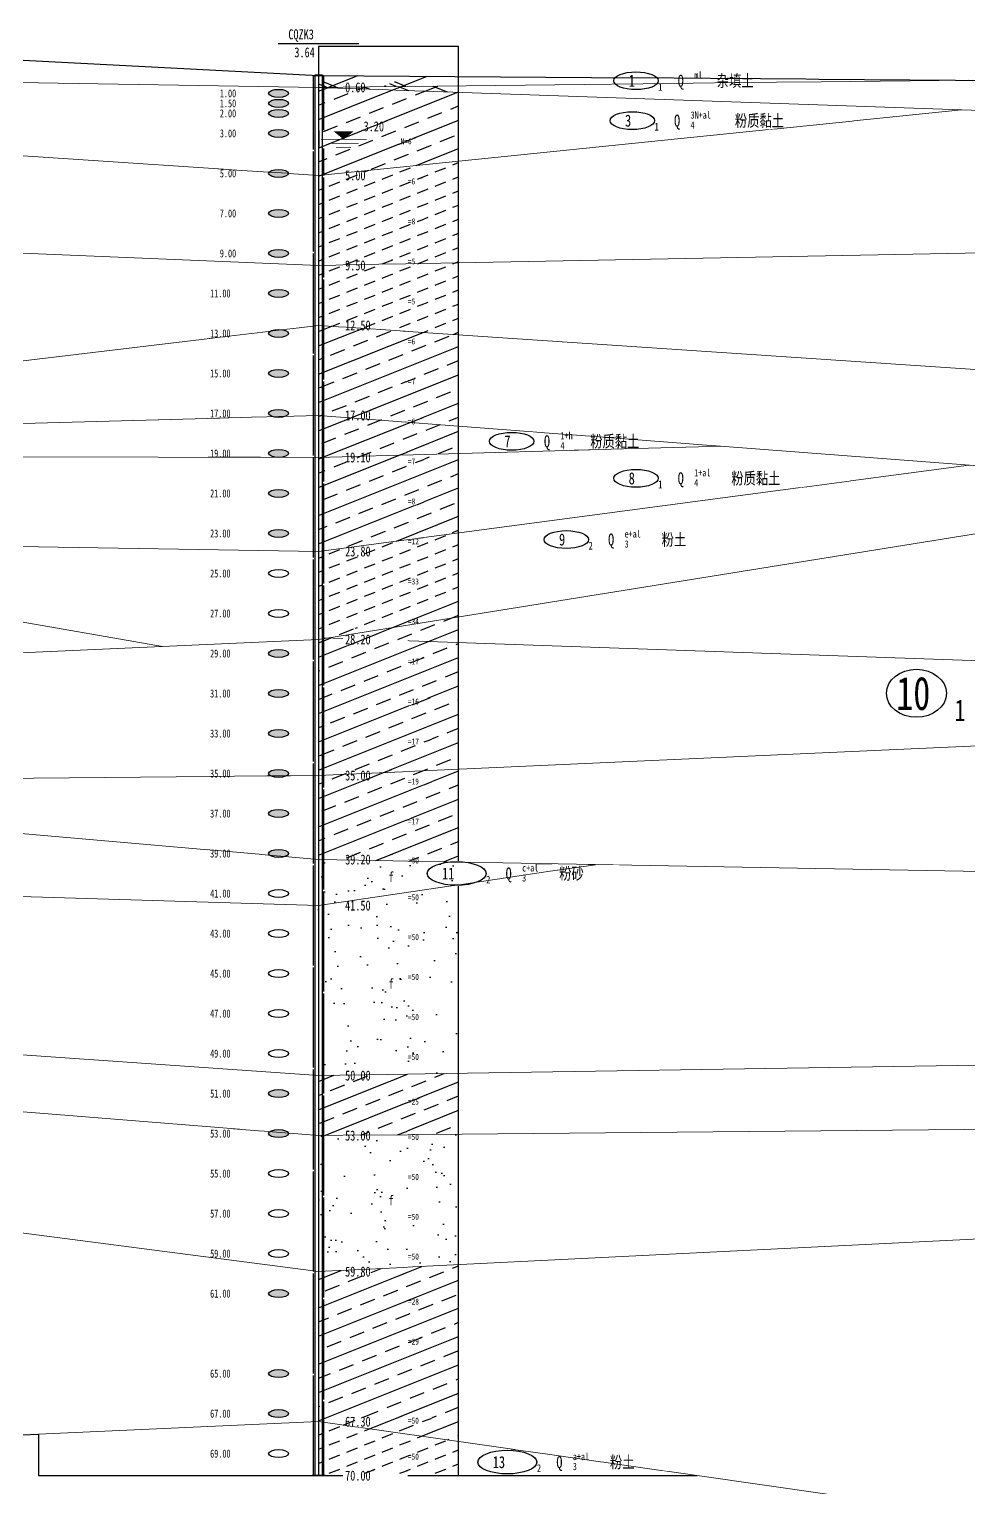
# Model space of a CAD drawing. Header units: millimetres. Extents: x 946 to 3601, y 223 to 2569.
# Drawn here: x 1508.8 to 1555.8, y 526.8 to 599.7 of the extents above; entities that cross this region are included whole.
import ezdxf

# ---------------------------------------------------------------- set-up
doc = ezdxf.new("R2010")
doc.units = ezdxf.units.MM
doc.linetypes.add('sx', pattern=[10, 5, 0, 5, 0])
for name, color, linetype in [('dz-temp', 4, 'Continuous'), ('GiCAD_PouMian', 7, 'Continuous'), ('GICAD_QUYANG', 7, 'Continuous'), ('地质-地层符号', 3, 'Continuous'), ('地质-地面线', 7, 'Continuous'), ('地质-填充花纹', 8, 'Continuous'), ('地质-标贯', 7, 'Continuous'), ('地质-水位线', 5, 'Continuous'), ('地质-钻孔', 7, 'Continuous')]:
    doc.layers.add(name, color=color, linetype=linetype)
doc.layers.add('地质-地层线', color=7, linetype='Continuous', lineweight=15)
doc.layers.add('地质-文字', color=7, linetype='Continuous', lineweight=15)
doc.styles.add('LZ_FONTS_FS', font='', dxfattribs={"width": 0.7})
doc.styles.add('LZ_PMT_LINE', font='', dxfattribs={"height": 2})
doc.styles.add('叠加符号', font='', dxfattribs={"width": 0.7, "height": 2.5})
doc.styles.add('地下水位', font='', dxfattribs={"width": 0.7, "height": 2.5})
doc.styles.add('地层编号', font='', dxfattribs={"width": 0.7, "height": 3})
doc.styles.add('层底标注', font='', dxfattribs={"width": 0.7, "height": 2.5})
doc.styles.add('岩土名称', font='', dxfattribs={"width": 0.7, "height": 3})
doc.styles.add('时代', font='', dxfattribs={"width": 0.7, "height": 3})
doc.styles.add('标贯动探', font='', dxfattribs={"width": 0.7, "height": 1.5})
doc.styles.add('钻孔标注', font='', dxfattribs={"width": 0.7, "height": 2.5})
doc.styles.get('LZ_FONTS_FS').set_extended_font_data('仿宋_GB2312')
doc.styles.get('LZ_PMT_LINE').set_extended_font_data('仿宋_GB2312')
doc.styles.get('叠加符号').set_extended_font_data('仿宋_GB2312')
doc.styles.get('地下水位').set_extended_font_data('仿宋_GB2312')
doc.styles.get('地层编号').set_extended_font_data('仿宋_GB2312')
doc.styles.get('层底标注').set_extended_font_data('仿宋_GB2312')
doc.styles.get('岩土名称').set_extended_font_data('仿宋_GB2312')
doc.styles.get('时代').set_extended_font_data('仿宋_GB2312')
doc.styles.get('标贯动探').set_extended_font_data('仿宋_GB2312')
doc.styles.get('钻孔标注').set_extended_font_data('仿宋_GB2312')
doc.linetypes.add('swx', pattern='A,7,-1.5,["●",LZ_PMT_LINE,S=0.05,R=0,X=0,Y=0],-1.5', length=10)
pattern_1 = [(21.80141, (0, 0), (-1.7677652, 0.7071061), []), (21.80141, (1.75, 0), (-1.7677652, 0.7071061), [0.7615765, -0.4759851])]
pattern_2 = [(17.062863, (0, 0), (2.79036967, 1.248899855), [-5.9751498, 0, -4.4813624, 0, -4.4813624, 0]), (3.01447, (0, 0), (7.2145321, 1.8094251), [-2.978456, 0, -7.7439854, 0, -1.7870735, 0]), (345.966575, (-5.3654, 0), (11.0733864, -1.5019982), [-1.573447, 0, -6.293788, 0, -7.3427527, 0]), (17.06286, (0, 0), (-2.941879, 3.021541), [-3.983433, 0, -4.979292, 0, -4.481362, 0]), (3.01447, (0, 0), (4.858372, 4.093388), [-3.574147, 0, -5.361221, 0, -1.7870735, 0]), (345.7037, (-5.3654, 0), (5.2409553, 1.250378), [-2.088827, 0, -6.788688, 0, -10.444135, 0]), (339.87047, (-5.3654, 0), (6.9800505, 1.196567), [-0.942291, 0, -3.769163, 0, -3.769163, 0]), (17.06286, (0, 0), (6.5425438, 3.7545058), [-1.4937875, 0, -1.4937875, 0, -4.4813624, 0]), (3.01447, (0, 0), (2.716851, 3.980613), [-3.574147, 0, -7.743985, 0, -1.787074, 0]), (345.7037, (-5.3654, 0), (15.682466, 1.374167), [-6.266481, 0, -2.611034, 0, -2.611034, 0]), (339.87047, (-5.3654, 0), (230427.237503, -84451.983463), [-1.187286, 0, -9.894053, 0, -0.94229, 0])]
pattern_3 = [(21.80141, (0, 0), (-0.88388348, 0.3535534), [0.571183, -0.38078866])]

# ---------------------------------------------------------------- blocks, each defined once
blk = doc.blocks.new('shuiweifh')
at = {"color": 7, "linetype": 'swx'}
blk.add_wipeout([(-2.47, -2.24), (2.54, -2.24), (2.54, 2.22), (-2.47, 2.22)], dxfattribs=at).dxf.layer = '地质-水位线'
at = {"color": 7}
blk.add_lwpolyline([(0, 0, 0, 2, 0), (0, 2, 2, 2, 0)], format="xyseb", dxfattribs=at)
for points, const_width in [([(-2.25, 0.02), (2.32, 0.02)], 0.075), ([(-1.5, -1), (1.5, -1)], 0.075), ([(-0.75, -2), (0.75, -2)], 0.05)]:
    blk.add_lwpolyline(points, dxfattribs=dict(at, const_width=const_width))
blk = doc.blocks.new('WipeoutBlock')
at = {"color": 7}
blk.add_wipeout([(0, 0), (0, 1), (1, 1), (1, 0)], dxfattribs=at)
blk = doc.blocks.new('gkqy_yuan.dwg不标1')
at = {"layer": 'GiCAD_PouMian'}
h = blk.add_hatch(color=7, dxfattribs=at)
edge = h.paths.add_edge_path()
edge.add_arc((0, 0), 1, 0, 360)
at = {"layer": 'GICAD_QUYANG', "color": 7}
blk.add_circle((0, 0), 1, dxfattribs=at)
blk = doc.blocks.new('gkqy_rao.dwg不标1')
at = {"layer": 'GICAD_QUYANG', "color": 7}
blk.add_circle((0, 0), 1, dxfattribs=at)

msp = doc.modelspace()

# ---------------------------------------------------------------- linework, layer by layer
at = {"layer": 'dz-temp', "color": 7, "linetype": 'Continuous'}
for p, q in [((1530.288, 598.834), (1523.288, 598.834)), ((1530.288, 527.385), (1530.288, 598.834)), ((1495.288, 528.834), (1509.288, 529.46)), ((1509.288, 529.462), (1509.288, 527.385)), ((1523.288, 527.385), (1530.288, 527.385))]:
    msp.add_line(p, q, dxfattribs=at)
at = {"layer": 'dz-temp', "color": 7}
for p, q in [((1509.288, 527.385), (1523.288, 527.385)), ((1523.288, 527.385), (1542.202, 527.385))]:
    msp.add_line(p, q, dxfattribs=at)
at = {"layer": '地质-地层符号', "color": 7, "linetype": 'Continuous'}
msp.add_ellipse((1553.17, 566.492), major_axis=(-1.5, 0), ratio=0.8, dxfattribs=at)
at = {"layer": '地质-地层线', "color": 7}
for p, q in [((1495.288, 572.334), (1515.485, 568.836)), ((1523.538, 569.261), (1588.538, 567.006)), ((1542.202, 527.385), (1555.788, 525.446))]:
    msp.add_line(p, q, dxfattribs=at)
at = {"layer": '地质-地面线', "color": 7, "linetype": 'Continuous'}
msp.add_line((1495.288, 598.834), (1523.288, 597.385), dxfattribs=at)
at = {"layer": '地质-钻孔', "color": 7, "linetype": 'Continuous'}
for p, q in [((1521.275, 598.985), (1525.302, 598.985)), ((1523.114, 597.415), (1523.463, 597.415)), ((1523.463, 527.385), (1523.114, 527.385))]:
    msp.add_line(p, q, dxfattribs=at)
at = {"layer": '地质-钻孔', "color": 7, "linetype": 'sx'}
for p, q in [((1523.038, 597.385), (1523.538, 597.385)), ((1523.038, 527.385), (1523.038, 597.385)), ((1523.538, 597.385), (1523.538, 527.385)), ((1523.613, 527.385), (1522.963, 527.385)), ((1522.963, 527.385), (1523.038, 527.385)), ((1523.538, 527.385), (1523.613, 527.385))]:
    msp.add_line(p, q, dxfattribs=at)

# ---------------------------------------------------------------- block references
at = {"linetype": 'Continuous'}
for p, xscale, yscale in [((1537.938, 596.575), 3.101081073709065, 1.025297296822901), ((1524.513, 596.495), 2.621621580381725, 0.5556756756756659), ((1518.251, 595.245), 2.137297264305244, 0.4605405405405509), ((1537.756, 594.582), 3.101081073709065, 1.025297296822901), ((1518.251, 594.245), 2.137297264305244, 0.4605405405405509), ((1518.251, 592.245), 2.137297264305244, 0.4605405405405509), ((1524.513, 592.095), 2.621621580381725, 0.5556756756756659), ((1527.651, 591.895), 0.9264864741146084, 0.3654054054054359), ((1518.251, 590.245), 2.137297264305244, 0.4605405405405509), ((1527.651, 589.895), 0.9264864741146084, 0.3654054054054359), ((1518.251, 588.245), 2.137297264305244, 0.4605405405405509), ((1524.513, 587.595), 2.621621580381725, 0.5556756756756659), ((1527.651, 587.895), 0.9264864741146084, 0.3589189189189528), ((1517.766, 586.245), 2.621621580381725, 0.4605405405405509), ((1527.651, 585.895), 0.9264864741146084, 0.3589189189189528), ((1517.766, 584.245), 2.621621580381725, 0.4605405405405509), ((1527.651, 583.895), 0.9264864741146084, 0.3654054054054359), ((1517.766, 582.245), 2.621621580381725, 0.4605405405405509), ((1527.651, 581.895), 0.9264864741146084, 0.3589189189189528), ((1517.766, 580.245), 2.621621580381725, 0.4605405405405509), ((1527.651, 579.895), 0.9264864741146084, 0.3654054054054359), ((1531.725, 578.606), 2.426486484114503, 0.9705945936458011), ((1517.766, 578.245), 2.621621580381725, 0.4605405405405509), ((1527.651, 577.895), 0.9264864741146084, 0.3589189189189528), ((1537.938, 576.7), 3.101081073709065, 1.025297296822901), ((1517.766, 576.245), 2.621621580381725, 0.4605405405405509), ((1527.651, 575.895), 0.9264864741146084, 0.3654054054054359), ((1517.766, 574.245), 2.621621580381725, 0.4605405405405509), ((1534.456, 573.639), 3.101081073709065, 1.025297296822901), ((1527.651, 573.895), 1.289729711171685, 0.3589189189189528), ((1517.766, 572.245), 2.621621580381725, 0.4605405405405509), ((1527.651, 571.895), 1.289729711171685, 0.3654054054054359), ((1517.766, 570.245), 2.621621580381725, 0.4605405405405509), ((1527.651, 569.895), 1.289729711171685, 0.3654054054054359), ((1517.766, 568.245), 2.621621580381725, 0.4605405405405509), ((1517.766, 566.245), 2.621621580381725, 0.4605405405405509), ((1527.651, 565.895), 1.289729711171685, 0.3654054054054359), ((1517.766, 564.245), 2.621621580381725, 0.4605405405405509), ((1527.651, 563.895), 1.289729711171685, 0.3589189189189528), ((1517.766, 562.245), 2.621621580381725, 0.4605405405405509), ((1527.651, 561.895), 1.289729711171685, 0.3654054054054359), ((1517.766, 560.245), 2.621621580381725, 0.4605405405405509), ((1527.651, 559.895), 1.289729711171685, 0.3589189189189528), ((1517.766, 558.245), 2.621621580381725, 0.4605405405405509), ((1527.651, 557.945), 1.289729711171685, 0.3654054054054359), ((1517.766, 556.245), 2.621621580381725, 0.4605405405405509), ((1527.651, 556.105), 1.289729711171685, 0.3654054054054359), ((1517.766, 554.245), 2.621621580381725, 0.4605405405405509), ((1527.651, 554.115), 1.289729711171685, 0.3654054054054359), ((1517.766, 552.245), 2.621621580381725, 0.4605405405405509), ((1527.651, 552.125), 1.289729711171685, 0.3654054054054359), ((1517.766, 550.245), 2.621621580381725, 0.4605405405405509), ((1527.651, 550.115), 1.289729711171685, 0.3654054054054359), ((1517.766, 548.245), 2.621621580381725, 0.4605405405405509), ((1527.651, 548.125), 1.289729711171685, 0.3654054054054359), ((1524.513, 547.095), 3.227026975477156, 0.5556756756756659), ((1517.766, 546.245), 2.621621580381725, 0.4605405405405509), ((1527.651, 545.895), 1.289729711171685, 0.3589189189189528), ((1517.766, 544.245), 2.621621580381725, 0.4605405405405509), ((1527.651, 544.125), 1.289729711171685, 0.3654054054054359), ((1517.766, 542.245), 2.621621580381725, 0.4605405405405509), ((1527.651, 542.125), 1.289729711171685, 0.3654054054054359), ((1517.766, 540.245), 2.621621580381725, 0.4605405405405509), ((1527.651, 540.135), 1.289729711171685, 0.3654054054054359), ((1517.766, 538.245), 2.621621580381725, 0.4605405405405509), ((1527.651, 538.145), 1.289729711171685, 0.3654054054054359), ((1517.766, 536.245), 2.621621580381725, 0.4605405405405509), ((1527.651, 535.895), 1.289729711171685, 0.3654054054054359), ((1527.651, 533.895), 1.289729711171685, 0.3654054054054359), ((1517.766, 532.245), 2.621621580381725, 0.4605405405405509), ((1517.766, 530.245), 2.621621580381725, 0.4605405405405509), ((1527.651, 529.945), 1.289729711171685, 0.3654054054054359), ((1517.766, 528.245), 2.621621580381725, 0.4605405405405509), ((1527.651, 528.145), 1.289729711171685, 0.3654054054054359)]:
    msp.add_blockref('WipeoutBlock', p, dxfattribs=dict(at, xscale=xscale, yscale=yscale))

# ---------------------------------------------------------------- texts
at = {"layer": '地质-地层符号', "color": 7, "linetype": 'Continuous', "style": '地层编号', "width": 0.75}
for s, height, p in [('10', 1.6662, (1552.162, 565.659)), ('1', 1.083, (1555.072, 565.103))]:
    msp.add_text(s, height=height, dxfattribs=at).set_placement(p)
at = {"layer": '地质-钻孔', "color": 7, "linetype": 'Continuous', "style": '钻孔标注', "width": 0.75}
for s, p in [('CQZK3', (1521.775, 599.185)), ('3.64', (1522.077, 598.285))]:
    msp.add_text(s, height=0.5, dxfattribs=at).set_placement(p)

# ---------------------------------------------------------------- next in the draw order: hatches: boundary and pattern name
at = {"layer": '地质-填充花纹', "linetype": 'Continuous'}
h = msp.add_hatch(dxfattribs=at)
h.set_pattern_fill('GKZTT', color=256, scale=0.25, style=0, pattern_type=2)
h.set_pattern_definition([(21.80141, (0, 0), (-1.767767, 0.7071068), []), (158.19859, (0.625, -0.1), (-3.535534, -1.4142136), [0.9519716, -2.855915]), (158.19859, (0.375, -0.2), (-3.535534, -1.4142136), [0.9519716, -2.855915]), (158.19859, (0.125, -0.3), (-3.535534, -1.4142136), [0.9519716, -2.855915]), (158.19859, (4.125, -0.1), (-3.535534, -1.4142136), [0.9519716, -2.855915]), (158.19859, (3.875, -0.2), (-3.535534, -1.4142136), [0.9519716, -2.855915]), (158.19859, (3.625, -0.3), (-3.535534, -1.4142136), [0.9519716, -2.855915])])
h.paths.add_polyline_path([(1530.288, 597.334), (1530.288, 596.863), (1523.288, 596.785), (1523.288, 597.385)])
h = msp.add_hatch(dxfattribs=at)
h.set_pattern_fill('GKSTT', color=256, scale=0.25, style=0, pattern_type=2)
h.set_pattern_definition([(21.80141, (0, 0), (-0.88388348, 0.3535534), []), (158.19859, (0, 0), (-0.88388348, -0.3535534), [])])
h.paths.add_polyline_path([(1530.288, 596.54), (1523.288, 596.785), (1530.288, 596.863)])
h = msp.add_hatch(dxfattribs=at)
h.set_pattern_fill('GKFT', color=256, scale=0.25, style=0, pattern_type=2)
h.set_pattern_definition(pattern_3)
h.paths.add_polyline_path([(1530.288, 588.017), (1523.288, 587.885), (1523.288, 592.385), (1530.288, 593.098)])

# ---------------------------------------------------------------- next in the draw order: linework, layer by layer
at = {"layer": '地质-地层符号', "color": 7, "linetype": 'Continuous'}
for centre in [(1539.151, 597.115), (1538.969, 595.122), (1532.938, 579.091), (1539.151, 577.24), (1535.669, 574.179)]:
    msp.add_ellipse(centre, major_axis=(-1.113, 0), ratio=0.4, dxfattribs=at)
at = {"layer": '地质-地层线', "color": 7}
for p, q in [((1523.288, 587.885), (1588.288, 589.106)), ((1523.288, 547.385), (1588.288, 548.406))]:
    msp.add_line(p, q, dxfattribs=at)

# ---------------------------------------------------------------- next in the draw order: block references
at = {"linetype": 'Continuous'}
for p, xscale, yscale in [((1541.137, 596.672), 1.723913489264487, 0.918486486486545), ((1520.688, 595.245, 0), 1.200000009999894, 0.4800000039999577), ((1540.954, 594.678), 2.770054011989214, 0.9262702702702701), ((1520.688, 594.245, 0), 1.200000009999894, 0.4800000039999577), ((1520.688, 592.245, 0), 1.200000009999894, 0.4800000039999577), ((1520.688, 590.245, 0), 1.200000009999894, 0.4800000039999577), ((1520.688, 588.245, 0), 1.200000009999894, 0.4800000039999577), ((1520.688, 586.245, 0), 1.200000009999894, 0.4800000039999577), ((1524.513, 584.595), 3.227026975477156, 0.5556756756756659), ((1520.688, 584.245, 0), 1.200000009999894, 0.4800000039999577), ((1520.688, 582.245, 0), 1.200000009999894, 0.4800000039999577), ((1520.688, 580.245, 0), 1.200000009999894, 0.4800000039999577), ((1524.513, 580.095), 3.227026975477156, 0.5556756756756659), ((1534.451, 578.648), 2.072626996839472, 0.918486486486545), ((1520.688, 578.245, 0), 1.200000009999894, 0.4800000039999577), ((1524.513, 577.995), 3.227026975477156, 0.5556756756756659), ((1541.137, 576.797), 2.421340504414457, 0.918486486486545), ((1520.688, 576.245, 0), 1.200000009999894, 0.4800000039999577), ((1520.688, 574.245, 0), 1.200000009999894, 0.4800000039999577), ((1537.655, 573.735), 2.421340504414457, 0.918486486486545), ((1524.513, 573.295), 3.227026975477156, 0.5556756756756659), ((1520.688, 572.245, 0), 1.200000009999894, 0.4800000039999577), ((1520.688, 570.245, 0), 1.200000009999894, 0.4800000039999577), ((1524.513, 568.895), 3.227026975477156, 0.5556756756756659), ((1520.688, 568.245, 0), 1.200000009999894, 0.4800000039999577), ((1527.651, 567.895), 1.289729711171685, 0.3589189189189528), ((1520.688, 566.245, 0), 1.200000009999894, 0.4800000039999577), ((1520.688, 564.245, 0), 1.200000009999894, 0.4800000039999577), ((1520.688, 562.245, 0), 1.200000009999894, 0.4800000039999577), ((1524.513, 562.095), 3.227026975477156, 0.5556756756756659), ((1520.688, 560.245, 0), 1.200000009999894, 0.4800000039999577), ((1520.688, 558.245, 0), 1.200000009999894, 0.4800000039999577), ((1524.513, 557.895), 3.227026975477156, 0.5556756756756659), ((1528.609, 556.854), 3.827567547823446, 1.261189183291645), ((1520.688, 556.245, 0), 1.200000009999894, 0.4800000039999577), ((1524.513, 555.595), 3.227026975477156, 0.5556756756756659), ((1520.688, 554.245, 0), 1.200000009999894, 0.4800000039999577), ((1520.688, 552.245, 0), 1.200000009999894, 0.4800000039999577), ((1526.688, 551.682), 1.064864864864785, 0.5448648648648304), ((1520.688, 550.245, 0), 1.200000009999894, 0.4800000039999577), ((1520.688, 548.245, 0), 1.200000009999894, 0.4800000039999577), ((1520.688, 546.245, 0), 1.200000009999894, 0.4800000039999577), ((1520.688, 544.245, 0), 1.200000009999894, 0.4800000039999577), ((1524.513, 544.095), 3.227026975477156, 0.5556756756756659), ((1520.688, 542.245, 0), 1.200000009999894, 0.4800000039999577), ((1526.688, 540.849), 1.064864864864785, 0.5448648648648304), ((1520.688, 540.245, 0), 1.200000009999894, 0.4800000039999577), ((1520.688, 538.245, 0), 1.200000009999894, 0.4800000039999577), ((1524.513, 537.295), 3.227026975477156, 0.5556756756756659), ((1520.688, 536.245, 0), 1.200000009999894, 0.4800000039999577), ((1520.688, 532.245, 0), 1.200000009999894, 0.4800000039999577), ((1520.688, 530.245, 0), 1.200000009999894, 0.4800000039999577), ((1524.513, 529.795), 3.227026975477156, 0.5556756756756659), ((1520.688, 528.245, 0), 1.200000009999894, 0.4800000039999577), ((1531.145, 527.43), 3.827567547823446, 1.261189183291645), ((1524.513, 527.095), 3.227026975477156, 0.5556756756756659)]:
    msp.add_blockref('WipeoutBlock', p, dxfattribs=dict(at, xscale=xscale, yscale=yscale))
at = {"layer": '地质-水位线', "color": 7, "linetype": 'swx', "xscale": 0.5, "yscale": 0.2}
msp.add_blockref('shuiweifh', (1524.538, 594.185), dxfattribs=at)

# ---------------------------------------------------------------- next in the draw order: texts
at = {"color": 7, "linetype": 'Continuous', "style": 'LZ_FONTS_FS', "width": 0.75}
for s, p in [('3.00', (1518.351, 594.285)), ('5.00', (1518.351, 592.285)), ('7.00', (1518.351, 590.285)), ('9.00', (1518.351, 588.285)), ('11.00', (1517.866, 586.285)), ('13.00', (1517.866, 584.285)), ('15.00', (1517.866, 582.285)), ('17.00', (1517.866, 580.285)), ('19.00', (1517.866, 578.285)), ('21.00', (1517.866, 576.285)), ('23.00', (1517.866, 574.285)), ('25.00', (1517.866, 572.285)), ('27.00', (1517.866, 570.285)), ('29.00', (1517.866, 568.285)), ('31.00', (1517.866, 566.285)), ('33.00', (1517.866, 564.285)), ('35.00', (1517.866, 562.285)), ('37.00', (1517.866, 560.285)), ('39.00', (1517.866, 558.285)), ('41.00', (1517.866, 556.285)), ('43.00', (1517.866, 554.285)), ('45.00', (1517.866, 552.285)), ('47.00', (1517.866, 550.285)), ('49.00', (1517.866, 548.285)), ('51.00', (1517.866, 546.285)), ('53.00', (1517.866, 544.285)), ('55.00', (1517.866, 542.285)), ('57.00', (1517.866, 540.285)), ('59.00', (1517.866, 538.285)), ('61.00', (1517.866, 536.285)), ('65.00', (1517.866, 532.285)), ('67.00', (1517.866, 530.285)), ('69.00', (1517.866, 528.285))]:
    msp.add_text(s, height=0.4, dxfattribs=at).set_placement(p)
at = {"layer": '地质-地层符号', "color": 7, "linetype": 'Continuous', "style": '地层编号', "width": 0.75}
for s, height, p in [('1', 0.6, (1538.788, 596.815)), ('1', 0.39, (1540.265, 596.615)), ('3', 0.6, (1538.606, 594.822)), ('1', 0.39, (1540.082, 594.622)), ('7', 0.6, (1532.575, 578.791)), ('8', 0.6, (1538.788, 576.94)), ('1', 0.39, (1540.265, 576.74)), ('9', 0.6, (1535.306, 573.879)), ('2', 0.39, (1536.782, 573.679))]:
    msp.add_text(s, height=height, dxfattribs=at).set_placement(p)
at = {"layer": '地质-文字', "color": 7, "linetype": 'Continuous', "style": '层底标注', "width": 0.75}
for s, p in [('0.60', (1524.613, 596.535)), ('5.00', (1524.613, 592.135)), ('9.50', (1524.613, 587.635)), ('50.00', (1524.613, 547.135))]:
    msp.add_text(s, height=0.5, dxfattribs=at).set_placement(p)
at = {"layer": '地质-标贯', "color": 7, "linetype": 'Continuous', "style": '标贯动探', "width": 0.75}
for s, p in [('=6', (1527.751, 591.935)), ('=8', (1527.751, 589.935)), ('=5', (1527.751, 587.935)), ('=5', (1527.751, 585.935)), ('=7', (1527.751, 581.935)), ('=8', (1527.751, 575.935)), ('=33', (1527.751, 571.935)), ('=34', (1527.751, 569.935)), ('=16', (1527.751, 565.935)), ('=17', (1527.751, 563.935)), ('=17', (1527.751, 559.935)), ('=50', (1527.751, 554.155)), ('=50', (1527.751, 550.155)), ('=50', (1527.751, 548.165)), ('=25', (1527.751, 545.935)), ('=50', (1527.751, 542.165)), ('=50', (1527.751, 540.175)), ('=28', (1527.751, 535.935)), ('=29', (1527.751, 533.935)), ('=50', (1527.751, 528.185))]:
    msp.add_text(s, height=0.3, dxfattribs=at).set_placement(p)

# ---------------------------------------------------------------- next in the draw order: hatches: boundary and pattern name
at = {"layer": '地质-填充花纹', "linetype": 'Continuous'}
h = msp.add_hatch(dxfattribs=at)
h.set_pattern_fill('GKFT', color=256, scale=0.25, style=0, pattern_type=2)
h.set_pattern_definition(pattern_3)
h.paths.add_polyline_path([(1530.288, 584.414), (1523.288, 584.885), (1523.288, 587.885), (1530.288, 588.017)])
h = msp.add_hatch(dxfattribs=at)
h.set_pattern_fill('GLYNT', color=256, scale=0.25, style=0, pattern_type=2)
h.set_pattern_definition(pattern_1)
h.paths.add_polyline_path([(1530.288, 584.414), (1530.288, 579.849), (1523.288, 580.385), (1523.288, 584.885)])
h = msp.add_hatch(dxfattribs=at)
h.set_pattern_fill('GLYNT', color=256, scale=0.25, style=0, pattern_type=2)
h.set_pattern_definition(pattern_1)
h.paths.add_polyline_path([(1530.288, 579.849), (1530.288, 578.481), (1523.288, 578.285), (1523.288, 580.385)])
h = msp.add_hatch(dxfattribs=at)
h.set_pattern_fill('GLYNT', color=256, scale=0.25, style=0, pattern_type=2)
h.set_pattern_definition(pattern_1)
h.paths.add_polyline_path([(1530.288, 574.514), (1523.288, 573.585), (1523.288, 578.285), (1530.288, 578.481)])
h = msp.add_hatch(dxfattribs=at)
h.set_pattern_fill('GKFT', color=256, scale=0.25, style=0, pattern_type=2)
h.set_pattern_definition(pattern_3)
h.paths.add_polyline_path([(1530.288, 571.32), (1523.288, 569.185), (1523.288, 573.585), (1530.288, 574.514)])
h = msp.add_hatch(dxfattribs=at)
h.set_pattern_fill('GLYNT', color=256, scale=0.25, style=0, pattern_type=2)
h.set_pattern_definition(pattern_1)
h.paths.add_polyline_path([(1530.288, 562.7), (1523.288, 562.385), (1523.288, 569.185), (1530.288, 571.32)])
h = msp.add_hatch(dxfattribs=at)
h.set_pattern_fill('GLYNT', color=256, scale=0.25, style=0, pattern_type=2)
h.set_pattern_definition(pattern_1)
h.paths.add_polyline_path([(1530.288, 558.058), (1523.288, 558.185), (1523.288, 562.385), (1530.288, 562.7)])
h = msp.add_hatch(dxfattribs=at)
h.set_pattern_fill('GLYNT', color=256, scale=0.25, style=0, pattern_type=2)
h.set_pattern_definition(pattern_1)
h.paths.add_polyline_path([(1530.288, 544.452), (1523.288, 544.385), (1523.288, 547.385), (1530.288, 547.495)])
h = msp.add_hatch(dxfattribs=at)
h.set_pattern_fill('GLXS', color=256, scale=0.25, style=0, pattern_type=2)
h.set_pattern_definition(pattern_2)
h.paths.add_polyline_path([(1530.288, 537.932), (1523.288, 537.585), (1523.288, 544.385), (1530.288, 544.452)])
h = msp.add_hatch(dxfattribs=at)
h.set_pattern_fill('GLYNT', color=256, scale=0.25, style=0, pattern_type=2)
h.set_pattern_definition(pattern_1)
h.paths.add_polyline_path([(1530.288, 529.086), (1523.288, 530.085), (1523.288, 537.585), (1530.288, 537.932)])
h = msp.add_hatch(dxfattribs=at)
h.set_pattern_fill('GKFT', color=256, scale=0.25, style=0, pattern_type=2)
h.set_pattern_definition(pattern_3)
h.paths.add_polyline_path([(1530.288, 529.086), (1530.288, 527.385), (1523.288, 527.385), (1523.288, 530.085)])

# ---------------------------------------------------------------- next in the draw order: linework, layer by layer
at = {"layer": 'dz-temp', "color": 7, "linetype": 'Continuous'}
msp.add_line((1523.288, 598.834), (1523.288, 527.385), dxfattribs=at)
at = {"layer": '地质-地层符号', "color": 7, "linetype": 'Continuous'}
for centre in [(1530.186, 557.485), (1532.721, 528.06)]:
    msp.add_ellipse(centre, major_axis=(-1.476, 0), ratio=0.4, dxfattribs=at)
at = {"layer": '地质-地层线', "color": 7}
for p, q in [((1495.288, 594.234), (1523.288, 592.385)), ((1495.288, 589.034), (1523.288, 587.885)), ((1495.288, 581.534), (1523.288, 584.885)), ((1523.288, 584.885), (1588.288, 580.506)), ((1495.288, 579.634), (1523.288, 580.385)), ((1495.288, 578.334), (1523.288, 578.285)), ((1495.288, 574.034), (1523.288, 573.585)), ((1495.288, 567.934), (1523.288, 569.185)), ((1523.288, 562.385), (1588.288, 565.306)), ((1495.288, 562.134), (1523.288, 562.385)), ((1495.288, 560.634), (1523.288, 558.185)), ((1495.288, 556.734), (1523.288, 555.885)), ((1495.288, 549.334), (1523.288, 547.385)), ((1495.288, 546.634), (1523.288, 544.385)), ((1523.288, 544.385), (1588.288, 545.006)), ((1495.288, 541.234), (1523.288, 537.585)), ((1523.288, 537.585), (1588.288, 540.806)), ((1509.288, 529.46), (1523.288, 530.085))]:
    msp.add_line(p, q, dxfattribs=at)
at = {"layer": '地质-钻孔', "color": 7, "linetype": 'Continuous'}
for p, q in [((1523.114, 527.385), (1523.114, 597.415)), ((1523.463, 597.415), (1523.463, 527.385))]:
    msp.add_line(p, q, dxfattribs=at)

# ---------------------------------------------------------------- next in the draw order: block references
at = {"linetype": 'Continuous'}
for p, xscale, yscale in [((1543.09, 596.678), 4.558918844686969, 0.8810810810811565), ((1518.251, 595.745), 2.137297264305244, 0.4605405405405509), ((1525.438, 594.545), 2.621621580381725, 0.5556756756756659), ((1543.997, 594.678), 6.011891792915958, 0.8778378378378694), ((1536.768, 578.648), 6.011891792915958, 0.8778378378378694), ((1543.816, 576.797), 6.011891792915958, 0.8778378378378694), ((1540.334, 573.735), 3.105945896457979, 0.8778378378378694), ((1532.535, 557.041), 2.421340504414457, 0.918486486486545), ((1526.688, 557.022), 1.064864864864785, 0.5448648648648304), ((1535.07, 527.616), 2.421340504414457, 0.918486486486545)]:
    msp.add_blockref('WipeoutBlock', p, dxfattribs=dict(at, xscale=xscale, yscale=yscale))
at = {"color": 7, "linetype": 'Continuous', "xscale": 0.5, "yscale": 0.2}
for name, p in [('gkqy_yuan.dwg不标1', (1521.288, 594.485)), ('gkqy_yuan.dwg不标1', (1521.288, 592.485)), ('gkqy_yuan.dwg不标1', (1521.288, 590.485)), ('gkqy_yuan.dwg不标1', (1521.288, 588.485)), ('gkqy_yuan.dwg不标1', (1521.288, 586.485)), ('gkqy_yuan.dwg不标1', (1521.288, 584.485)), ('gkqy_yuan.dwg不标1', (1521.288, 582.485)), ('gkqy_yuan.dwg不标1', (1521.288, 580.485)), ('gkqy_yuan.dwg不标1', (1521.288, 578.485)), ('gkqy_yuan.dwg不标1', (1521.288, 576.485)), ('gkqy_yuan.dwg不标1', (1521.288, 574.485)), ('gkqy_rao.dwg不标1', (1521.288, 572.485)), ('gkqy_rao.dwg不标1', (1521.288, 570.485)), ('gkqy_yuan.dwg不标1', (1521.288, 568.485)), ('gkqy_yuan.dwg不标1', (1521.288, 566.485)), ('gkqy_yuan.dwg不标1', (1521.288, 564.485)), ('gkqy_yuan.dwg不标1', (1521.288, 562.485)), ('gkqy_yuan.dwg不标1', (1521.288, 560.485)), ('gkqy_yuan.dwg不标1', (1521.288, 558.485)), ('gkqy_rao.dwg不标1', (1521.288, 556.485)), ('gkqy_rao.dwg不标1', (1521.288, 554.485)), ('gkqy_rao.dwg不标1', (1521.288, 552.485)), ('gkqy_rao.dwg不标1', (1521.288, 550.485)), ('gkqy_rao.dwg不标1', (1521.288, 548.485)), ('gkqy_yuan.dwg不标1', (1521.288, 546.485)), ('gkqy_yuan.dwg不标1', (1521.288, 544.485)), ('gkqy_rao.dwg不标1', (1521.288, 542.485)), ('gkqy_rao.dwg不标1', (1521.288, 540.485)), ('gkqy_rao.dwg不标1', (1521.288, 538.485)), ('gkqy_yuan.dwg不标1', (1521.288, 536.485)), ('gkqy_yuan.dwg不标1', (1521.288, 532.485)), ('gkqy_yuan.dwg不标1', (1521.288, 530.485)), ('gkqy_rao.dwg不标1', (1521.288, 528.485))]:
    msp.add_blockref(name, p, dxfattribs=at)

# ---------------------------------------------------------------- next in the draw order: texts
at = {"layer": '地质-地层符号', "color": 7, "linetype": 'Continuous', "width": 0.75}
for s, height, style, p in [('Q', 0.6, '时代', (1541.237, 596.815)), ('ml', 0.36, '时代', (1542.063, 597.215)), ('Q', 0.6, '时代', (1541.054, 594.822)), ('3N+al', 0.36, '时代', (1541.881, 595.222)), ('4', 0.36, '时代', (1541.881, 594.722)), ('Q', 0.6, '时代', (1534.551, 578.791)), ('4', 0.36, '时代', (1535.378, 578.691)), ('1+h', 0.36, '时代', (1535.378, 579.191)), ('Q', 0.6, '时代', (1541.237, 576.94)), ('1+al', 0.36, '时代', (1542.063, 577.34)), ('4', 0.36, '时代', (1542.063, 576.84)), ('e+al', 0.36, '时代', (1538.581, 574.279)), ('Q', 0.6, '时代', (1537.755, 573.879)), ('3', 0.36, '时代', (1538.581, 573.779)), ('11', 0.6, '地层编号', (1529.459, 557.185)), ('2', 0.39, '地层编号', (1531.662, 556.985)), ('13', 0.6, '地层编号', (1531.995, 527.76)), ('2', 0.39, '地层编号', (1534.198, 527.56))]:
    msp.add_text(s, height=height, dxfattribs=dict(at, style=style)).set_placement(p)
at = {"layer": '地质-填充花纹', "linetype": 'Continuous', "style": '叠加符号', "width": 0.75}
for p in [(1526.788, 551.722), (1526.788, 540.889)]:
    msp.add_text('f', height=0.5, dxfattribs=at).set_placement(p)
at = {"layer": '地质-文字', "color": 7, "linetype": 'Continuous', "style": '层底标注', "width": 0.75}
for s, p in [('12.50', (1524.613, 584.635)), ('17.00', (1524.613, 580.135)), ('19.10', (1524.613, 578.035)), ('23.80', (1524.613, 573.335)), ('28.20', (1524.613, 568.935)), ('35.00', (1524.613, 562.135)), ('39.20', (1524.613, 557.935)), ('41.50', (1524.613, 555.635)), ('53.00', (1524.613, 544.135)), ('59.80', (1524.613, 537.335)), ('67.30', (1524.613, 529.835)), ('70.00', (1524.613, 527.135))]:
    msp.add_text(s, height=0.5, dxfattribs=at).set_placement(p)
at = {"layer": '地质-标贯', "color": 7, "linetype": 'Continuous', "style": '标贯动探', "width": 0.75}
for s, p in [('=6', (1527.751, 583.935)), ('=6', (1527.751, 579.935)), ('=7', (1527.751, 577.935)), ('=12', (1527.751, 573.935)), ('=17', (1527.751, 567.935)), ('=19', (1527.751, 561.935)), ('=50', (1527.751, 557.985)), ('=50', (1527.751, 556.145)), ('=50', (1527.751, 552.165)), ('=50', (1527.751, 544.165)), ('=50', (1527.751, 538.185)), ('=50', (1527.751, 529.985))]:
    msp.add_text(s, height=0.3, dxfattribs=at).set_placement(p)

# ---------------------------------------------------------------- next in the draw order: hatches: boundary and pattern name
at = {"layer": '地质-填充花纹', "linetype": 'Continuous'}
h = msp.add_hatch(dxfattribs=at)
h.set_pattern_fill('GLXS', color=256, scale=0.25, style=0, pattern_type=2)
h.set_pattern_definition(pattern_2)
h.paths.add_polyline_path([(1530.288, 558.058), (1530.288, 556.921), (1523.288, 555.885), (1523.288, 558.185)])
h = msp.add_hatch(dxfattribs=at)
h.set_pattern_fill('GLXS', color=256, scale=0.25, style=0, pattern_type=2)
h.set_pattern_definition(pattern_2)
h.paths.add_polyline_path([(1530.288, 547.495), (1523.288, 547.385), (1523.288, 555.885), (1530.288, 556.921)])

# ---------------------------------------------------------------- next in the draw order: linework, layer by layer
at = {"layer": '地质-地层线', "color": 7}
for p, q in [((1523.288, 596.785), (1555.788, 597.146)), ((1523.288, 580.385), (1588.288, 575.406)), ((1523.288, 578.285), (1543.362, 578.847)), ((1523.288, 573.585), (1555.788, 577.896)), ((1523.288, 569.185), (1570.49, 576.769))]:
    msp.add_line(p, q, dxfattribs=at)
at = {"layer": '地质-地面线', "color": 7, "linetype": 'Continuous'}
msp.add_line((1523.288, 597.385), (1588.288, 596.906), dxfattribs=at)

# ---------------------------------------------------------------- next in the draw order: block references
at = {"linetype": 'Continuous'}
for p, xscale, yscale in [((1520.688, 595.745, 0), 1.200000009999894, 0.4800000039999577), ((1527.288, 593.895), 1.289729711171685, 0.3654054054054359), ((1535.214, 557.041), 3.105945896457979, 0.8810810810811565), ((1537.75, 527.616), 3.105945896457979, 0.8778378378378694)]:
    msp.add_blockref('WipeoutBlock', p, dxfattribs=dict(at, xscale=xscale, yscale=yscale))

# ---------------------------------------------------------------- next in the draw order: texts
at = {"color": 7, "linetype": 'Continuous', "style": 'LZ_FONTS_FS', "width": 0.75}
msp.add_text('2.00', height=0.4, dxfattribs=at).set_placement((1518.351, 595.285))
at = {"layer": '地质-地层符号', "color": 7, "linetype": 'Continuous', "width": 0.75}
for s, height, style, p in [('杂填土', 0.6, '岩土名称', (1543.19, 596.815)), ('粉质黏土', 0.6, '岩土名称', (1544.097, 594.822)), ('粉质黏土', 0.6, '岩土名称', (1536.868, 578.791)), ('粉质黏土', 0.6, '岩土名称', (1543.916, 576.94)), ('粉土', 0.6, '岩土名称', (1540.434, 573.879)), ('c+al', 0.36, '时代', (1533.461, 557.585)), ('Q', 0.6, '时代', (1532.635, 557.185)), ('3', 0.36, '时代', (1533.461, 557.085)), ('Q', 0.6, '时代', (1535.17, 527.76)), ('3', 0.36, '时代', (1535.997, 527.66)), ('a+al', 0.36, '时代', (1535.997, 528.16))]:
    msp.add_text(s, height=height, dxfattribs=dict(at, style=style)).set_placement(p)
at = {"layer": '地质-填充花纹', "linetype": 'Continuous', "style": '叠加符号', "width": 0.75}
msp.add_text('f', height=0.5, dxfattribs=at).set_placement((1526.788, 557.062))
at = {"layer": '地质-水位线', "color": 7, "linetype": 'swx', "style": '地下水位', "width": 0.75}
msp.add_text('3.20', height=0.5, dxfattribs=at).set_placement((1525.538, 594.585))

# ---------------------------------------------------------------- next in the draw order: hatches: boundary and pattern name
at = {"layer": '地质-填充花纹', "linetype": 'Continuous'}
h = msp.add_hatch(dxfattribs=at)
h.set_pattern_fill('GLYNT', color=256, scale=0.25, style=0, pattern_type=2)
h.set_pattern_definition(pattern_1)
h.paths.add_polyline_path([(1530.288, 596.54), (1530.288, 593.098), (1523.288, 592.385), (1523.288, 596.785)])

# ---------------------------------------------------------------- next in the draw order: linework, layer by layer
at = {"layer": '地质-地层线', "color": 7}
for p, q in [((1523.288, 596.785), (1588.288, 594.506)), ((1523.288, 592.385), (1555.423, 595.658)), ((1523.288, 558.185), (1588.288, 557.006)), ((1523.288, 555.885), (1537.131, 557.934)), ((1523.288, 530.085), (1542.202, 527.385))]:
    msp.add_line(p, q, dxfattribs=at)

# ---------------------------------------------------------------- next in the draw order: block references
at = {"linetype": 'Continuous', "xscale": 2.137297264305244, "yscale": 0.4605405405405509}
msp.add_blockref('WipeoutBlock', (1518.251, 596.245), dxfattribs=at)
at = {"color": 7, "linetype": 'Continuous', "xscale": 0.5, "yscale": 0.2}
msp.add_blockref('gkqy_yuan.dwg不标1', (1521.288, 595.485), dxfattribs=at)

# ---------------------------------------------------------------- next in the draw order: texts
at = {"layer": '地质-地层符号', "color": 7, "linetype": 'Continuous', "style": '岩土名称', "width": 0.75}
for s, p in [('粉砂', (1535.314, 557.185)), ('粉土', (1537.85, 527.76))]:
    msp.add_text(s, height=0.6, dxfattribs=at).set_placement(p)
at = {"layer": '地质-标贯', "color": 7, "linetype": 'Continuous', "style": '标贯动探', "width": 0.75}
msp.add_text('N=6', height=0.3, dxfattribs=at).set_placement((1527.388, 593.935))

# ---------------------------------------------------------------- next in the draw order: block references
at = {"linetype": 'Continuous', "xscale": 1.200000009999894, "yscale": 0.4800000039999577}
msp.add_blockref('WipeoutBlock', (1520.688, 596.245, 0), dxfattribs=at)

# ---------------------------------------------------------------- next in the draw order: texts
at = {"color": 7, "linetype": 'Continuous', "style": 'LZ_FONTS_FS', "width": 0.75}
for s, p in [('1.00', (1518.351, 596.285)), ('1.50', (1518.351, 595.785))]:
    msp.add_text(s, height=0.4, dxfattribs=at).set_placement(p)

# ---------------------------------------------------------------- next in the draw order: linework, layer by layer
at = {"layer": '地质-地层线', "color": 7}
msp.add_line((1495.288, 597.234), (1523.288, 596.785), dxfattribs=at)

# ---------------------------------------------------------------- next in the draw order: block references
at = {"color": 7, "linetype": 'Continuous', "xscale": 0.5, "yscale": 0.2}
for p in [(1521.288, 596.485), (1521.288, 595.985)]:
    msp.add_blockref('gkqy_yuan.dwg不标1', p, dxfattribs=at)

doc.saveas('drawing.dxf')
